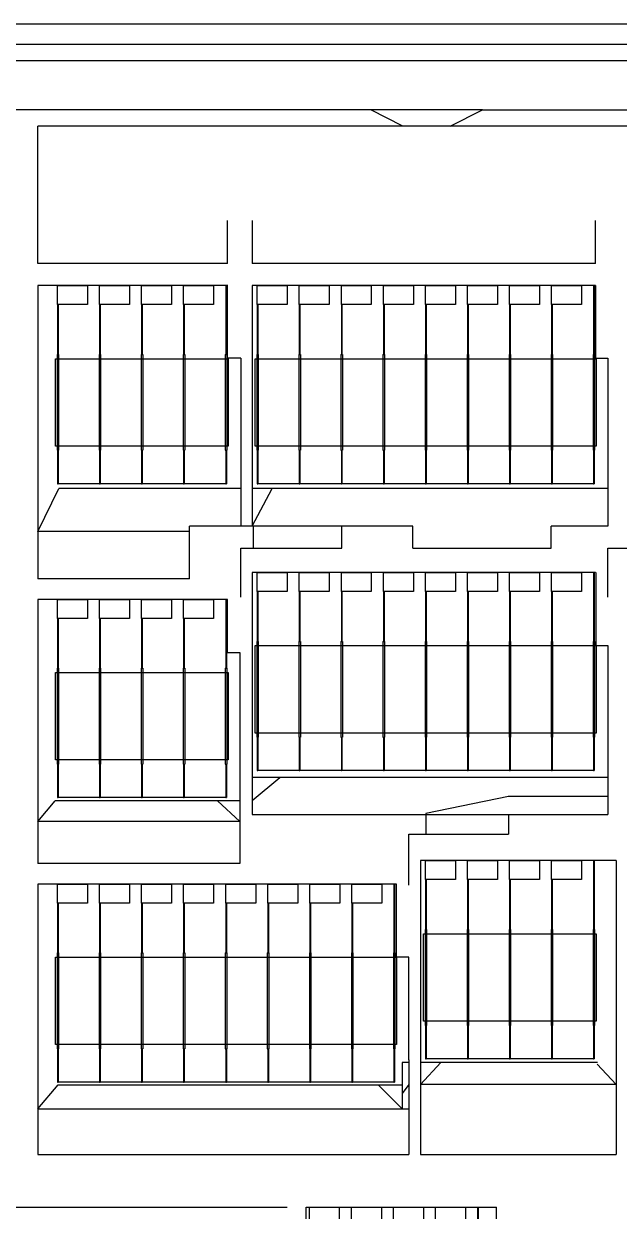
# Model space of a CAD drawing. Header units: millimetres. Extents: x -2 to 21000, y -2 to 14850.
# Drawn here: x 2413 to 2871, y 1829 to 2742 of the extents above; entities that cross this region are included whole.
import ezdxf

# ---------------------------------------------------------------- set-up
doc = ezdxf.new("R2010")
doc.units = ezdxf.units.MM
doc.layers.add('HOVED', color=31, linetype='Continuous')

msp = doc.modelspace()

# ---------------------------------------------------------------- linework, layer by layer
at = {"layer": 'HOVED'}
for p, q in [((2298.43, 2741.65), (3707.2, 2741.65)), ((2327.99, 2725.9), (3707.2, 2725.9)), ((2327.99, 2713.3), (3707.2, 2713.3)), ((2679.51, 2675.5), (2382.1, 2675.5)), ((2765.45, 2675.5), (2679.51, 2675.5)), ((2704.32, 2662.9), (2679.51, 2675.5)), ((2740.64, 2662.9), (2765.45, 2675.5)), ((2765.45, 2675.5), (3707.2, 2675.5)), ((2704.32, 2662.9), (2423.53, 2662.9)), ((2423.53, 2557.39), (2423.53, 2662.9)), ((2740.64, 2662.9), (2704.32, 2662.9)), ((3008.12, 2662.9), (2740.64, 2662.9)), ((2569.52, 2557.39), (2569.52, 2590.46)), ((2588.42, 2590.46), (2588.42, 2557.39)), ((2852.45, 2557.39), (2852.45, 2590.46)), ((2569.52, 2557.39), (2423.53, 2557.39)), ((2852.45, 2557.39), (2588.42, 2557.39)), ((2423.53, 2540.41), (2423.53, 2314.99)), ((2569.62, 2540.41), (2423.53, 2540.41)), ((2568.03, 2540.41), (2568.03, 2487.49)), ((2568.03, 2540.41), (2568.54, 2540.41)), ((2568.54, 2540.41), (2568.54, 2487.49)), ((2569.52, 2484.69), (2569.52, 2540.41)), ((2852.45, 2540.41), (2588.42, 2540.41)), ((2588.42, 2540.41), (2588.42, 2355.58)), ((2850.84, 2540.41), (2850.84, 2487.49)), ((2850.84, 2540.41), (2851.35, 2540.41)), ((2851.35, 2540.41), (2851.35, 2487.49)), ((2852.45, 2540.41), (2852.42, 2484.69)), ((2438.76, 2525.8), (2438.76, 2487.49)), ((2438.76, 2525.8), (2439.26, 2525.8)), ((2439.26, 2525.8), (2439.26, 2487.49)), ((2471.08, 2525.8), (2471.08, 2487.49)), ((2471.08, 2525.8), (2471.58, 2525.8)), ((2471.58, 2525.8), (2471.58, 2487.49)), ((2503.4, 2525.8), (2503.4, 2487.49)), ((2503.4, 2525.8), (2503.9, 2525.8)), ((2503.9, 2525.8), (2503.9, 2487.49)), ((2535.72, 2525.8), (2535.72, 2487.49)), ((2535.72, 2525.8), (2536.22, 2525.8)), ((2536.22, 2525.8), (2536.22, 2487.49)), ((2592.29, 2525.8), (2592.29, 2487.49)), ((2592.29, 2525.8), (2592.79, 2525.8)), ((2592.79, 2525.8), (2592.79, 2487.49)), ((2624.61, 2525.8), (2624.61, 2487.49)), ((2624.61, 2525.8), (2625.11, 2525.8)), ((2625.11, 2525.8), (2625.11, 2487.49)), ((2656.93, 2525.8), (2656.93, 2487.49)), ((2656.93, 2525.8), (2657.43, 2525.8)), ((2657.43, 2525.8), (2657.43, 2487.49)), ((2689.25, 2525.8), (2689.25, 2487.49)), ((2689.25, 2525.8), (2689.75, 2525.8)), ((2689.75, 2525.8), (2689.75, 2487.49)), ((2721.57, 2525.8), (2721.57, 2487.49)), ((2721.57, 2525.8), (2722.07, 2525.8)), ((2722.07, 2525.8), (2722.07, 2487.49)), ((2753.88, 2525.8), (2753.88, 2487.49)), ((2753.88, 2525.8), (2754.39, 2525.8)), ((2754.39, 2525.8), (2754.39, 2487.49)), ((2786.2, 2525.8), (2786.2, 2487.49)), ((2786.2, 2525.8), (2786.71, 2525.8)), ((2786.71, 2525.8), (2786.71, 2487.49)), ((2818.52, 2525.8), (2818.52, 2487.49)), ((2818.52, 2525.8), (2819.03, 2525.8)), ((2819.03, 2525.8), (2819.03, 2487.49)), ((2438.44, 2487.49), (2439.58, 2487.49)), ((2438.44, 2487.49), (2438.44, 2413.78)), ((2439.58, 2487.49), (2439.58, 2413.78)), ((2470.76, 2487.49), (2471.9, 2487.49)), ((2470.76, 2487.49), (2471.9, 2487.49)), ((2470.76, 2487.49), (2470.76, 2413.78)), ((2471.9, 2487.49), (2471.9, 2413.78)), ((2503.08, 2487.49), (2504.22, 2487.49)), ((2503.08, 2487.49), (2504.22, 2487.49)), ((2503.08, 2487.49), (2503.08, 2413.78)), ((2504.22, 2487.49), (2504.22, 2413.78)), ((2535.4, 2487.49), (2536.53, 2487.49)), ((2535.4, 2487.49), (2536.53, 2487.49)), ((2535.4, 2487.49), (2535.4, 2413.78)), ((2536.53, 2487.49), (2536.53, 2413.78)), ((2567.72, 2487.49), (2568.85, 2487.49)), ((2567.72, 2487.49), (2567.72, 2413.78)), ((2568.85, 2487.49), (2568.85, 2413.78)), ((2579.72, 2484.69), (2569.52, 2484.69)), ((2579.72, 2484.69), (2579.72, 2355.58)), ((2591.97, 2487.49), (2593.11, 2487.49)), ((2591.97, 2487.49), (2591.97, 2413.78)), ((2593.11, 2487.49), (2593.11, 2413.78)), ((2624.29, 2487.49), (2624.29, 2413.78)), ((2624.29, 2487.49), (2625.43, 2487.49)), ((2625.43, 2487.49), (2625.43, 2413.78)), ((2656.61, 2487.49), (2657.75, 2487.49)), ((2656.61, 2487.49), (2656.61, 2413.78)), ((2657.75, 2487.49), (2657.75, 2413.78)), ((2688.93, 2487.49), (2690.07, 2487.49)), ((2688.93, 2487.49), (2688.93, 2413.78)), ((2690.07, 2487.49), (2690.07, 2413.78)), ((2721.25, 2487.49), (2722.38, 2487.49)), ((2721.25, 2487.49), (2721.25, 2413.78)), ((2722.38, 2487.49), (2722.38, 2413.78)), ((2753.57, 2487.49), (2754.7, 2487.49)), ((2753.57, 2487.49), (2754.7, 2487.49)), ((2753.57, 2487.49), (2753.57, 2413.78)), ((2754.7, 2487.49), (2754.7, 2413.78)), ((2785.89, 2487.49), (2787.02, 2487.49)), ((2785.89, 2487.49), (2787.02, 2487.49)), ((2785.89, 2487.49), (2785.89, 2413.78)), ((2787.02, 2487.49), (2787.02, 2413.78)), ((2818.21, 2487.49), (2819.34, 2487.49)), ((2818.21, 2487.49), (2819.34, 2487.49)), ((2818.21, 2487.49), (2818.21, 2413.78)), ((2819.34, 2487.49), (2819.34, 2413.78)), ((2850.53, 2487.49), (2851.66, 2487.49)), ((2850.53, 2487.49), (2850.53, 2413.78)), ((2851.66, 2487.49), (2851.66, 2413.78)), ((2852.42, 2484.69), (2861.9, 2484.69)), ((2861.9, 2484.69), (2861.9, 2355.58)), ((2438.44, 2413.78), (2439.58, 2413.78)), ((2438.76, 2413.78), (2438.76, 2388.14)), ((2439.26, 2413.78), (2439.26, 2388.14)), ((2470.76, 2413.78), (2471.9, 2413.78)), ((2470.76, 2413.78), (2471.9, 2413.78)), ((2471.08, 2413.78), (2471.08, 2388.14)), ((2471.58, 2413.78), (2471.58, 2388.14)), ((2503.08, 2413.78), (2504.22, 2413.78)), ((2503.08, 2413.78), (2504.22, 2413.78)), ((2503.4, 2413.78), (2503.4, 2388.14)), ((2503.9, 2413.78), (2503.9, 2388.14)), ((2535.4, 2413.78), (2536.53, 2413.78)), ((2535.4, 2413.78), (2536.53, 2413.78)), ((2535.72, 2413.78), (2535.72, 2388.14)), ((2536.22, 2413.78), (2536.22, 2388.14)), ((2567.72, 2413.78), (2568.85, 2413.78)), ((2568.03, 2413.78), (2568.03, 2388.14)), ((2568.54, 2413.78), (2568.54, 2388.14)), ((2591.97, 2413.78), (2593.11, 2413.78)), ((2592.29, 2413.78), (2592.29, 2388.14)), ((2592.79, 2413.78), (2592.79, 2388.14)), ((2624.29, 2413.78), (2625.43, 2413.78)), ((2624.61, 2413.78), (2624.61, 2388.14)), ((2625.11, 2413.78), (2625.11, 2388.14)), ((2656.61, 2413.78), (2657.75, 2413.78)), ((2656.93, 2413.78), (2656.93, 2388.14)), ((2657.43, 2413.78), (2657.43, 2388.14)), ((2688.93, 2413.78), (2690.07, 2413.78)), ((2689.25, 2413.78), (2689.25, 2388.14)), ((2689.75, 2413.78), (2689.75, 2388.14)), ((2721.25, 2413.78), (2722.38, 2413.78)), ((2721.57, 2413.78), (2721.57, 2388.14)), ((2722.07, 2413.78), (2722.07, 2388.14)), ((2753.57, 2413.78), (2754.7, 2413.78)), ((2753.57, 2413.78), (2754.7, 2413.78)), ((2753.88, 2413.78), (2753.88, 2388.14)), ((2754.39, 2413.78), (2754.39, 2388.14)), ((2785.89, 2413.78), (2787.02, 2413.78)), ((2785.89, 2413.78), (2787.02, 2413.78)), ((2786.2, 2413.78), (2786.2, 2388.14)), ((2786.71, 2413.78), (2786.71, 2388.14)), ((2818.21, 2413.78), (2819.34, 2413.78)), ((2818.21, 2413.78), (2819.34, 2413.78)), ((2818.52, 2413.78), (2818.52, 2388.14)), ((2819.03, 2413.78), (2819.03, 2388.14)), ((2850.53, 2413.78), (2851.66, 2413.78)), ((2850.84, 2413.78), (2850.84, 2388.14)), ((2851.35, 2413.78), (2851.35, 2388.14)), ((2423.53, 2351.39), (2439.87, 2384.53)), ((2568.54, 2388.14), (2438.76, 2388.14)), ((2438.76, 2388.14), (2439.26, 2388.14)), ((2579.72, 2384.53), (2439.87, 2384.53)), ((2471.08, 2388.14), (2471.58, 2388.14)), ((2503.4, 2388.14), (2503.9, 2388.14)), ((2535.72, 2388.14), (2536.22, 2388.14)), ((2568.03, 2388.14), (2568.54, 2388.14)), ((2861.9, 2384.53), (2588.42, 2384.53)), ((2588.42, 2355.58), (2603.66, 2384.53)), ((2851.35, 2388.14), (2592.29, 2388.14)), ((2592.29, 2388.14), (2592.79, 2388.14)), ((2624.61, 2388.14), (2625.11, 2388.14)), ((2656.93, 2388.14), (2657.43, 2388.14)), ((2689.25, 2388.14), (2689.75, 2388.14)), ((2721.57, 2388.14), (2722.07, 2388.14)), ((2753.88, 2388.14), (2754.39, 2388.14)), ((2786.2, 2388.14), (2786.71, 2388.14)), ((2818.52, 2388.14), (2819.03, 2388.14)), ((2850.84, 2388.14), (2851.35, 2388.14)), ((2711.93, 2355.58), (2540.18, 2355.58)), ((2540.18, 2314.99), (2540.18, 2355.58)), ((2657.31, 2355.58), (2588.91, 2355.58)), ((2589.17, 2355.58), (2589.17, 2338.7)), ((2657.31, 2349.24), (2657.31, 2355.58)), ((2657.31, 2338.7), (2657.31, 2355.58)), ((2711.93, 2338.7), (2711.93, 2355.58)), ((2818.14, 2338.7), (2818.14, 2355.58)), ((2861.9, 2355.58), (2818.14, 2355.58)), ((2540.18, 2351.39), (2423.53, 2351.39)), ((2579.72, 2300.95), (2579.72, 2338.7)), ((2579.72, 2338.7), (2657.31, 2338.7)), ((2711.93, 2338.7), (2818.14, 2338.7)), ((2861.9, 2338.7), (2939.48, 2338.7)), ((2861.9, 2300.95), (2861.9, 2338.7)), ((2588.31, 2319.85), (2588.31, 2133.97)), ((2852.45, 2319.85), (2588.31, 2319.85)), ((2850.84, 2319.85), (2850.84, 2266.93)), ((2850.84, 2319.85), (2851.35, 2319.85)), ((2851.35, 2319.85), (2851.35, 2266.93)), ((2852.83, 2263.65), (2852.83, 2319.85)), ((2540.18, 2314.99), (2423.53, 2314.99)), ((2433.59, 2314.99), (2423.53, 2314.99)), ((2592.29, 2305.23), (2592.29, 2266.93)), ((2592.29, 2305.23), (2592.79, 2305.23)), ((2592.79, 2305.23), (2592.79, 2266.93)), ((2624.61, 2305.23), (2624.61, 2266.93)), ((2624.61, 2305.23), (2625.11, 2305.23)), ((2625.11, 2305.23), (2625.11, 2266.93)), ((2656.93, 2305.23), (2656.93, 2266.93)), ((2656.93, 2305.23), (2657.43, 2305.23)), ((2657.43, 2305.23), (2657.43, 2266.93)), ((2689.25, 2305.23), (2689.25, 2266.93)), ((2689.25, 2305.23), (2689.75, 2305.23)), ((2689.75, 2305.23), (2689.75, 2266.93)), ((2721.57, 2305.23), (2721.57, 2266.93)), ((2721.57, 2305.23), (2722.07, 2305.23)), ((2722.07, 2305.23), (2722.07, 2266.93)), ((2753.89, 2305.23), (2753.89, 2266.93)), ((2753.89, 2305.23), (2754.39, 2305.23)), ((2754.39, 2305.23), (2754.39, 2266.93)), ((2786.2, 2305.23), (2786.2, 2266.93)), ((2786.2, 2305.23), (2786.71, 2305.23)), ((2786.71, 2305.23), (2786.71, 2266.93)), ((2818.52, 2305.23), (2818.52, 2266.93)), ((2818.52, 2305.23), (2819.03, 2305.23)), ((2819.03, 2305.23), (2819.03, 2266.93)), ((2423.53, 2299.24), (2423.53, 2096.17)), ((2569.41, 2299.24), (2423.53, 2299.24)), ((2568.03, 2299.24), (2568.54, 2299.24)), ((2568.03, 2299.24), (2568.03, 2246.32)), ((2568.54, 2299.24), (2568.54, 2246.32)), ((2569.41, 2258.4), (2569.41, 2299.24)), ((2438.76, 2284.62), (2439.26, 2284.62)), ((2438.76, 2284.62), (2438.76, 2246.32)), ((2439.26, 2284.62), (2439.26, 2246.32)), ((2471.08, 2284.62), (2471.58, 2284.62)), ((2471.08, 2284.62), (2471.08, 2246.32)), ((2471.58, 2284.62), (2471.58, 2246.32)), ((2503.4, 2284.62), (2503.9, 2284.62)), ((2503.4, 2284.62), (2503.4, 2246.32)), ((2503.9, 2284.62), (2503.9, 2246.32)), ((2535.72, 2284.62), (2536.22, 2284.62)), ((2535.72, 2284.62), (2535.72, 2246.32)), ((2536.22, 2284.62), (2536.22, 2246.32)), ((2591.98, 2266.93), (2591.98, 2193.22)), ((2591.98, 2266.93), (2593.11, 2266.93)), ((2593.11, 2266.93), (2593.11, 2193.22)), ((2624.29, 2266.93), (2624.29, 2193.22)), ((2624.29, 2266.93), (2625.43, 2266.93)), ((2625.43, 2266.93), (2625.43, 2193.22)), ((2656.61, 2266.93), (2656.61, 2193.22)), ((2656.61, 2266.93), (2657.75, 2266.93)), ((2657.75, 2266.93), (2657.75, 2193.22)), ((2688.93, 2266.93), (2688.93, 2193.22)), ((2688.93, 2266.93), (2690.07, 2266.93)), ((2690.07, 2266.93), (2690.07, 2193.22)), ((2721.25, 2266.93), (2721.25, 2193.22)), ((2721.25, 2266.93), (2722.39, 2266.93)), ((2722.39, 2266.93), (2722.39, 2193.22)), ((2753.57, 2266.93), (2753.57, 2193.22)), ((2753.57, 2266.93), (2754.7, 2266.93)), ((2753.57, 2266.93), (2754.7, 2266.93)), ((2754.7, 2266.93), (2754.7, 2193.22)), ((2785.89, 2266.93), (2785.89, 2193.22)), ((2785.89, 2266.93), (2787.02, 2266.93)), ((2785.89, 2266.93), (2787.02, 2266.93)), ((2787.02, 2266.93), (2787.02, 2193.22)), ((2818.21, 2266.93), (2818.21, 2193.22)), ((2818.21, 2266.93), (2819.34, 2266.93)), ((2818.21, 2266.93), (2819.34, 2266.93)), ((2819.34, 2266.93), (2819.34, 2193.22)), ((2850.53, 2266.93), (2850.53, 2193.22)), ((2850.53, 2266.93), (2851.66, 2266.93)), ((2851.66, 2266.93), (2851.66, 2193.22)), ((2852.45, 2263.65), (2861.79, 2263.65)), ((2861.79, 2263.65), (2861.79, 2133.97)), ((2569.41, 2258.4), (2578.86, 2258.4)), ((2578.97, 2258.4), (2578.97, 2096.17)), ((2438.44, 2246.32), (2438.44, 2172.61)), ((2438.44, 2246.32), (2439.58, 2246.32)), ((2439.58, 2246.32), (2439.58, 2172.61)), ((2470.76, 2246.32), (2470.76, 2172.61)), ((2470.76, 2246.32), (2471.9, 2246.32)), ((2470.76, 2246.32), (2471.9, 2246.32)), ((2471.9, 2246.32), (2471.9, 2172.61)), ((2503.08, 2246.32), (2503.08, 2172.61)), ((2503.08, 2246.32), (2504.22, 2246.32)), ((2503.08, 2246.32), (2504.22, 2246.32)), ((2504.22, 2246.32), (2504.22, 2172.61)), ((2535.4, 2246.32), (2535.4, 2172.61)), ((2535.4, 2246.32), (2536.53, 2246.32)), ((2535.4, 2246.32), (2536.53, 2246.32)), ((2536.53, 2246.32), (2536.53, 2172.61)), ((2567.72, 2246.32), (2567.72, 2172.61)), ((2567.72, 2246.32), (2568.85, 2246.32)), ((2568.85, 2246.32), (2568.85, 2172.61)), ((2437.28, 2175.89), (2437.28, 2243.04)), ((2437.28, 2243.04), (2570.02, 2243.04)), ((2570.02, 2243.04), (2570.02, 2175.89)), ((2591.98, 2193.22), (2593.11, 2193.22)), ((2592.29, 2193.22), (2592.29, 2167.57)), ((2592.79, 2193.22), (2592.79, 2167.57)), ((2624.29, 2193.22), (2625.43, 2193.22)), ((2624.61, 2193.22), (2624.61, 2167.57)), ((2625.11, 2193.22), (2625.11, 2167.57)), ((2656.61, 2193.22), (2657.75, 2193.22)), ((2656.93, 2193.22), (2656.93, 2167.57)), ((2657.43, 2193.22), (2657.43, 2167.57)), ((2688.93, 2193.22), (2690.07, 2193.22)), ((2689.25, 2193.22), (2689.25, 2167.57)), ((2689.75, 2193.22), (2689.75, 2167.57)), ((2721.25, 2193.22), (2722.39, 2193.22)), ((2721.57, 2193.22), (2721.57, 2167.57)), ((2722.07, 2193.22), (2722.07, 2167.57)), ((2753.57, 2193.22), (2754.7, 2193.22)), ((2753.57, 2193.22), (2754.7, 2193.22)), ((2753.89, 2193.22), (2753.89, 2167.57)), ((2754.39, 2193.22), (2754.39, 2167.57)), ((2785.89, 2193.22), (2787.02, 2193.22)), ((2785.89, 2193.22), (2787.02, 2193.22)), ((2786.2, 2193.22), (2786.2, 2167.57)), ((2786.71, 2193.22), (2786.71, 2167.57)), ((2818.21, 2193.22), (2819.34, 2193.22)), ((2818.21, 2193.22), (2819.34, 2193.22)), ((2818.52, 2193.22), (2818.52, 2167.57)), ((2819.03, 2193.22), (2819.03, 2167.57)), ((2850.53, 2193.22), (2851.66, 2193.22)), ((2850.84, 2193.22), (2850.84, 2167.57)), ((2851.35, 2193.22), (2851.35, 2167.57)), ((2570.02, 2175.89), (2437.28, 2175.89)), ((2438.44, 2172.61), (2439.58, 2172.61)), ((2438.76, 2172.61), (2438.76, 2146.97)), ((2439.26, 2172.61), (2439.26, 2146.97)), ((2470.76, 2172.61), (2471.9, 2172.61)), ((2470.76, 2172.61), (2471.9, 2172.61)), ((2471.08, 2172.61), (2471.08, 2146.97)), ((2471.58, 2172.61), (2471.58, 2146.97)), ((2503.08, 2172.61), (2504.22, 2172.61)), ((2503.08, 2172.61), (2504.22, 2172.61)), ((2503.4, 2172.61), (2503.4, 2146.97)), ((2503.9, 2172.61), (2503.9, 2146.97)), ((2535.4, 2172.61), (2536.53, 2172.61)), ((2535.4, 2172.61), (2536.53, 2172.61)), ((2535.72, 2172.61), (2535.72, 2146.97)), ((2536.22, 2172.61), (2536.22, 2146.97)), ((2567.72, 2172.61), (2568.85, 2172.61)), ((2568.03, 2172.61), (2568.03, 2146.97)), ((2568.54, 2172.61), (2568.54, 2146.97)), ((2851.35, 2167.57), (2592.29, 2167.57)), ((2592.29, 2167.57), (2592.79, 2167.57)), ((2624.61, 2167.57), (2625.11, 2167.57)), ((2656.93, 2167.57), (2657.43, 2167.57)), ((2689.25, 2167.57), (2689.75, 2167.57)), ((2721.57, 2167.57), (2722.07, 2167.57)), ((2753.89, 2167.57), (2754.39, 2167.57)), ((2786.2, 2167.57), (2786.71, 2167.57)), ((2818.52, 2167.57), (2819.03, 2167.57)), ((2850.84, 2167.57), (2851.35, 2167.57)), ((2861.79, 2162.19), (2588.31, 2162.19)), ((2588.31, 2144.58), (2609.59, 2162.19)), ((2568.54, 2146.97), (2438.76, 2146.97)), ((2438.76, 2146.97), (2439.26, 2146.97)), ((2471.08, 2146.97), (2471.58, 2146.97)), ((2503.4, 2146.97), (2503.9, 2146.97)), ((2535.72, 2146.97), (2536.22, 2146.97)), ((2568.03, 2146.97), (2568.54, 2146.97)), ((2785.32, 2147.75), (2721.81, 2134.65)), ((2861.79, 2147.7), (2785.27, 2147.7)), ((2423.53, 2128.38), (2437.01, 2144.36)), ((2578.97, 2144.36), (2437.01, 2144.36)), ((2561.72, 2144.36), (2578.97, 2128.38)), ((2578.97, 2128.38), (2423.53, 2128.38)), ((2588.31, 2133.97), (2861.79, 2133.97)), ((2721.81, 2134.65), (2721.81, 2118.68)), ((2785.32, 2133.97), (2785.32, 2118.68)), ((2708.73, 2118.68), (2785.32, 2118.68)), ((2708.73, 2079.55), (2708.73, 2118.68)), ((2578.97, 2096.17), (2423.53, 2096.17)), ((2717.69, 2098.45), (2717.69, 1872.61)), ((2868.2, 2098.45), (2717.69, 2098.45)), ((2850.84, 2098.45), (2851.35, 2098.45)), ((2850.84, 2098.45), (2850.84, 2045.53)), ((2851.35, 2098.45), (2851.35, 2045.53)), ((2868.2, 2098.45), (2868.2, 1872.61)), ((2721.57, 2083.83), (2722.07, 2083.83)), ((2721.57, 2083.83), (2721.57, 2045.53)), ((2722.07, 2083.83), (2722.07, 2045.53)), ((2753.89, 2083.83), (2754.39, 2083.83)), ((2753.89, 2083.83), (2753.89, 2045.53)), ((2754.39, 2083.83), (2754.39, 2045.53)), ((2786.2, 2083.83), (2786.71, 2083.83)), ((2786.2, 2083.83), (2786.2, 2045.53)), ((2786.71, 2083.83), (2786.71, 2045.53)), ((2818.52, 2083.83), (2819.03, 2083.83)), ((2818.52, 2083.83), (2818.52, 2045.53)), ((2819.03, 2083.83), (2819.03, 2045.53)), ((2423.53, 2080.42), (2423.53, 1872.61)), ((2699.3, 2080.42), (2423.53, 2080.42)), ((2697.31, 2080.42), (2697.31, 2027.5)), ((2697.31, 2080.42), (2697.81, 2080.42)), ((2697.81, 2080.42), (2697.81, 2027.5)), ((2699.3, 2024.23), (2699.3, 2080.42)), ((2438.76, 2065.81), (2438.76, 2027.5)), ((2438.76, 2065.81), (2439.26, 2065.81)), ((2439.26, 2065.81), (2439.26, 2027.5)), ((2471.08, 2065.81), (2471.08, 2027.5)), ((2471.08, 2065.81), (2471.58, 2065.81)), ((2471.58, 2065.81), (2471.58, 2027.5)), ((2503.4, 2065.81), (2503.4, 2027.5)), ((2503.4, 2065.81), (2503.9, 2065.81)), ((2503.9, 2065.81), (2503.9, 2027.5)), ((2535.72, 2065.81), (2535.72, 2027.5)), ((2535.72, 2065.81), (2536.22, 2065.81)), ((2536.22, 2065.81), (2536.22, 2027.5)), ((2568.03, 2065.81), (2568.03, 2027.5)), ((2568.03, 2065.81), (2568.54, 2065.81)), ((2568.54, 2065.81), (2568.54, 2027.5)), ((2600.35, 2065.81), (2600.35, 2027.5)), ((2600.35, 2065.81), (2600.86, 2065.81)), ((2600.86, 2065.81), (2600.86, 2027.5)), ((2632.67, 2065.81), (2632.67, 2027.5)), ((2632.67, 2065.81), (2633.18, 2065.81)), ((2633.18, 2065.81), (2633.18, 2027.5)), ((2664.99, 2065.81), (2664.99, 2027.5)), ((2664.99, 2065.81), (2665.5, 2065.81)), ((2665.5, 2065.81), (2665.5, 2027.5)), ((2721.25, 2045.53), (2721.25, 1971.82)), ((2721.25, 2045.53), (2722.39, 2045.53)), ((2722.39, 2045.53), (2722.39, 1971.82)), ((2753.57, 2045.53), (2753.57, 1971.82)), ((2753.57, 2045.53), (2754.7, 2045.53)), ((2753.57, 2045.53), (2754.7, 2045.53)), ((2754.7, 2045.53), (2754.7, 1971.82)), ((2785.89, 2045.53), (2785.89, 1971.82)), ((2785.89, 2045.53), (2787.02, 2045.53)), ((2785.89, 2045.53), (2787.02, 2045.53)), ((2787.02, 2045.53), (2787.02, 1971.82)), ((2818.21, 2045.53), (2818.21, 1971.82)), ((2818.21, 2045.53), (2819.34, 2045.53)), ((2818.21, 2045.53), (2819.34, 2045.53)), ((2819.34, 2045.53), (2819.34, 1971.82)), ((2850.53, 2045.53), (2850.53, 1971.82)), ((2850.53, 2045.53), (2851.66, 2045.53)), ((2851.66, 2045.53), (2851.66, 1971.82)), ((2438.44, 2027.5), (2439.58, 2027.5)), ((2438.44, 2027.5), (2438.44, 1953.79)), ((2439.58, 2027.5), (2439.58, 1953.79)), ((2470.76, 2027.5), (2470.76, 1953.79)), ((2470.76, 2027.5), (2471.9, 2027.5)), ((2471.9, 2027.5), (2471.9, 1953.79)), ((2503.08, 2027.5), (2503.08, 1953.79)), ((2503.08, 2027.5), (2504.22, 2027.5)), ((2504.22, 2027.5), (2504.22, 1953.79)), ((2535.4, 2027.5), (2535.4, 1953.79)), ((2535.4, 2027.5), (2536.53, 2027.5)), ((2536.53, 2027.5), (2536.53, 1953.79)), ((2567.72, 2027.5), (2567.72, 1953.79)), ((2567.72, 2027.5), (2568.85, 2027.5)), ((2568.85, 2027.5), (2568.85, 1953.79)), ((2600.04, 2027.5), (2600.04, 1953.79)), ((2600.04, 2027.5), (2601.17, 2027.5)), ((2600.04, 2027.5), (2601.17, 2027.5)), ((2601.17, 2027.5), (2601.17, 1953.79)), ((2632.36, 2027.5), (2632.36, 1953.79)), ((2632.36, 2027.5), (2633.49, 2027.5)), ((2632.36, 2027.5), (2633.49, 2027.5)), ((2633.49, 2027.5), (2633.49, 1953.79)), ((2664.68, 2027.5), (2664.68, 1953.79)), ((2664.68, 2027.5), (2665.81, 2027.5)), ((2664.68, 2027.5), (2665.81, 2027.5)), ((2665.81, 2027.5), (2665.81, 1953.79)), ((2697, 2027.5), (2697, 1953.79)), ((2697, 2027.5), (2698.13, 2027.5)), ((2698.13, 2027.5), (2698.13, 1953.79)), ((2708.73, 2024.23), (2699.3, 2024.23)), ((2708.73, 1945.27), (2708.73, 2024.23)), ((2721.25, 1971.82), (2722.39, 1971.82)), ((2721.57, 1971.82), (2721.57, 1946.17)), ((2722.07, 1971.82), (2722.07, 1946.17)), ((2753.57, 1971.82), (2754.7, 1971.82)), ((2753.57, 1971.82), (2754.7, 1971.82)), ((2753.89, 1971.82), (2753.89, 1946.17)), ((2754.39, 1971.82), (2754.39, 1946.17)), ((2785.89, 1971.82), (2787.02, 1971.82)), ((2785.89, 1971.82), (2787.02, 1971.82)), ((2786.2, 1971.82), (2786.2, 1946.17)), ((2786.71, 1971.82), (2786.71, 1946.17)), ((2818.21, 1971.82), (2819.34, 1971.82)), ((2818.21, 1971.82), (2819.34, 1971.82)), ((2818.52, 1971.82), (2818.52, 1946.17)), ((2819.03, 1971.82), (2819.03, 1946.17)), ((2850.53, 1971.82), (2851.66, 1971.82)), ((2850.84, 1971.82), (2850.84, 1946.17)), ((2851.35, 1971.82), (2851.35, 1946.17)), ((2438.44, 1953.79), (2439.58, 1953.79)), ((2438.76, 1953.79), (2438.76, 1928.15)), ((2439.26, 1953.79), (2439.26, 1928.15)), ((2470.76, 1953.79), (2471.9, 1953.79)), ((2471.08, 1953.79), (2471.08, 1928.15)), ((2471.58, 1953.79), (2471.58, 1928.15)), ((2503.08, 1953.79), (2504.22, 1953.79)), ((2503.4, 1953.79), (2503.4, 1928.15)), ((2503.9, 1953.79), (2503.9, 1928.15)), ((2535.4, 1953.79), (2536.53, 1953.79)), ((2535.72, 1953.79), (2535.72, 1928.15)), ((2536.22, 1953.79), (2536.22, 1928.15)), ((2567.72, 1953.79), (2568.85, 1953.79)), ((2568.03, 1953.79), (2568.03, 1928.15)), ((2568.54, 1953.79), (2568.54, 1928.15)), ((2600.04, 1953.79), (2601.17, 1953.79)), ((2600.04, 1953.79), (2601.17, 1953.79)), ((2600.35, 1953.79), (2600.35, 1928.15)), ((2600.86, 1953.79), (2600.86, 1928.15)), ((2632.36, 1953.79), (2633.49, 1953.79)), ((2632.36, 1953.79), (2633.49, 1953.79)), ((2632.67, 1953.79), (2632.67, 1928.15)), ((2633.18, 1953.79), (2633.18, 1928.15)), ((2664.68, 1953.79), (2665.81, 1953.79)), ((2664.68, 1953.79), (2665.81, 1953.79)), ((2664.99, 1953.79), (2664.99, 1928.15)), ((2665.5, 1953.79), (2665.5, 1928.15)), ((2697, 1953.79), (2698.13, 1953.79)), ((2697.31, 1953.79), (2697.31, 1928.15)), ((2697.81, 1953.79), (2697.81, 1928.15)), ((2708.73, 1945.27), (2708.73, 1872.61)), ((2721.57, 1946.17), (2722.07, 1946.17)), ((2851.35, 1946.17), (2721.57, 1946.17)), ((2753.89, 1946.17), (2754.39, 1946.17)), ((2786.2, 1946.17), (2786.71, 1946.17)), ((2818.52, 1946.17), (2819.03, 1946.17)), ((2850.84, 1946.17), (2851.35, 1946.17)), ((2708.73, 1943.38), (2703.74, 1943.38)), ((2703.74, 1943.38), (2703.74, 1907.6)), ((2733.39, 1943.31), (2717.69, 1926.37)), ((2853.78, 1943.31), (2717.8, 1943.31)), ((2853.68, 1942.04), (2868.2, 1926.37)), ((2423.53, 1907.6), (2439.22, 1926.2)), ((2697.81, 1928.15), (2438.76, 1928.15)), ((2438.76, 1928.15), (2439.26, 1928.15)), ((2439.22, 1926.2), (2703.74, 1926.2)), ((2471.08, 1928.15), (2471.58, 1928.15)), ((2503.4, 1928.15), (2503.9, 1928.15)), ((2535.72, 1928.15), (2536.22, 1928.15)), ((2568.03, 1928.15), (2568.54, 1928.15)), ((2600.35, 1928.15), (2600.86, 1928.15)), ((2632.67, 1928.15), (2633.18, 1928.15)), ((2664.99, 1928.15), (2665.5, 1928.15)), ((2703.74, 1907.6), (2685.24, 1926.2)), ((2697.31, 1928.15), (2697.81, 1928.15)), ((2708.73, 1926.37), (2703.74, 1919.41)), ((2868.2, 1926.37), (2717.69, 1926.37)), ((2423.53, 1907.6), (2708.95, 1907.6)), ((2423.53, 1872.61), (2708.73, 1872.61)), ((2717.69, 1872.61), (2868.2, 1872.61)), ((1945.46, 1831.99), (2615.17, 1831.99)), ((2629.88, 1831.99), (2776.19, 1831.99)), ((2629.88, 1653.51), (2629.88, 1831.99)), ((2761.6, 1832), (2761.6, 1779.07)), ((2761.6, 1832), (2762.11, 1832)), ((2762.11, 1832), (2762.11, 1779.07)), ((2776.19, 1743.86), (2776.19, 1831.99))]:
    msp.add_line(p, q, dxfattribs=at)
for points in [[(2461.82, 2525.8), (2438.76, 2525.8), (2438.76, 2540.41), (2461.82, 2540.41), (2461.82, 2525.8)], [(2494.14, 2525.8), (2471.08, 2525.8), (2471.08, 2540.41), (2494.14, 2540.41), (2494.14, 2525.8)], [(2526.45, 2525.8), (2503.4, 2525.8), (2503.4, 2540.41), (2526.45, 2540.41), (2526.45, 2525.8)], [(2558.77, 2525.8), (2535.72, 2525.8), (2535.72, 2540.41), (2558.77, 2540.41), (2558.77, 2525.8)], [(2615.35, 2525.8), (2592.29, 2525.8), (2592.29, 2540.41), (2615.35, 2540.41), (2615.35, 2525.8)], [(2647.67, 2525.8), (2624.61, 2525.8), (2624.61, 2540.41), (2647.67, 2540.41), (2647.67, 2525.8)], [(2679.99, 2525.8), (2656.93, 2525.8), (2656.93, 2540.41), (2679.99, 2540.41), (2679.99, 2525.8)], [(2712.3, 2525.8), (2689.25, 2525.8), (2689.25, 2540.41), (2712.3, 2540.41), (2712.3, 2525.8)], [(2744.62, 2525.8), (2721.57, 2525.8), (2721.57, 2540.41), (2744.62, 2540.41), (2744.62, 2525.8)], [(2776.94, 2525.8), (2753.88, 2525.8), (2753.88, 2540.41), (2776.94, 2540.41), (2776.94, 2525.8)], [(2809.26, 2525.8), (2786.2, 2525.8), (2786.2, 2540.41), (2809.26, 2540.41), (2809.26, 2525.8)], [(2841.58, 2525.8), (2818.52, 2525.8), (2818.52, 2540.41), (2841.58, 2540.41), (2841.58, 2525.8)], [(2615.35, 2305.23), (2592.29, 2305.23), (2592.29, 2319.85), (2615.35, 2319.85), (2615.35, 2305.23)], [(2647.67, 2305.23), (2624.61, 2305.23), (2624.61, 2319.85), (2647.67, 2319.85), (2647.67, 2305.23)], [(2679.99, 2305.23), (2656.93, 2305.23), (2656.93, 2319.85), (2679.99, 2319.85), (2679.99, 2305.23)], [(2712.31, 2305.23), (2689.25, 2305.23), (2689.25, 2319.85), (2712.31, 2319.85), (2712.31, 2305.23)], [(2744.62, 2305.23), (2721.57, 2305.23), (2721.57, 2319.85), (2744.62, 2319.85), (2744.62, 2305.23)], [(2776.94, 2305.23), (2753.89, 2305.23), (2753.89, 2319.85), (2776.94, 2319.85), (2776.94, 2305.23)], [(2809.26, 2305.23), (2786.2, 2305.23), (2786.2, 2319.85), (2809.26, 2319.85), (2809.26, 2305.23)], [(2841.58, 2305.23), (2818.52, 2305.23), (2818.52, 2319.85), (2841.58, 2319.85), (2841.58, 2305.23)], [(2461.82, 2284.62), (2438.76, 2284.62), (2438.76, 2299.24), (2461.82, 2299.24), (2461.82, 2284.62)], [(2494.14, 2284.62), (2471.08, 2284.62), (2471.08, 2299.24), (2494.14, 2299.24), (2494.14, 2284.62)], [(2526.45, 2284.62), (2503.4, 2284.62), (2503.4, 2299.24), (2526.45, 2299.24), (2526.45, 2284.62)], [(2558.77, 2284.62), (2535.72, 2284.62), (2535.72, 2299.24), (2558.77, 2299.24), (2558.77, 2284.62)], [(2744.62, 2083.83), (2721.57, 2083.83), (2721.57, 2098.45), (2744.62, 2098.45), (2744.62, 2083.83)], [(2776.94, 2083.83), (2753.89, 2083.83), (2753.89, 2098.45), (2776.94, 2098.45), (2776.94, 2083.83)], [(2809.26, 2083.83), (2786.2, 2083.83), (2786.2, 2098.45), (2809.26, 2098.45), (2809.26, 2083.83)], [(2841.58, 2083.83), (2818.52, 2083.83), (2818.52, 2098.45), (2841.58, 2098.45), (2841.58, 2083.83)], [(2461.82, 2065.81), (2438.76, 2065.81), (2438.76, 2080.42), (2461.82, 2080.42), (2461.82, 2065.81)], [(2494.14, 2065.81), (2471.08, 2065.81), (2471.08, 2080.42), (2494.14, 2080.42), (2494.14, 2065.81)], [(2526.45, 2065.81), (2503.4, 2065.81), (2503.4, 2080.42), (2526.45, 2080.42), (2526.45, 2065.81)], [(2558.77, 2065.81), (2535.72, 2065.81), (2535.72, 2080.42), (2558.77, 2080.42), (2558.77, 2065.81)], [(2591.09, 2065.81), (2568.03, 2065.81), (2568.03, 2080.42), (2591.09, 2080.42), (2591.09, 2065.81)], [(2623.41, 2065.81), (2600.35, 2065.81), (2600.35, 2080.42), (2623.41, 2080.42), (2623.41, 2065.81)], [(2655.73, 2065.81), (2632.67, 2065.81), (2632.67, 2080.42), (2655.73, 2080.42), (2655.73, 2065.81)], [(2688.05, 2065.81), (2664.99, 2065.81), (2664.99, 2080.42), (2688.05, 2080.42), (2688.05, 2065.81)], [(2655.38, 1817.38), (2632.33, 1817.38), (2632.33, 1831.99), (2655.38, 1831.99), (2655.38, 1817.38)], [(2687.7, 1817.38), (2664.65, 1817.38), (2664.65, 1831.99), (2687.7, 1831.99), (2687.7, 1817.38)], [(2720.02, 1817.38), (2696.96, 1817.38), (2696.96, 1831.99), (2720.02, 1831.99), (2720.02, 1817.38)], [(2752.34, 1817.38), (2729.28, 1817.38), (2729.28, 1831.99), (2752.34, 1831.99), (2752.34, 1817.38)]]:
    msp.add_lwpolyline(points, dxfattribs=at)
for points in [[(2570.02, 2417.06), (2437.28, 2417.06), (2437.28, 2484.22), (2570.02, 2484.22)], [(2852.83, 2417.06), (2590.81, 2417.06), (2590.81, 2484.22), (2852.83, 2484.22)], [(2852.83, 2196.49), (2590.81, 2196.49), (2590.81, 2263.65), (2852.83, 2263.65)], [(2852.83, 1975.09), (2720.09, 1975.09), (2720.09, 2042.25), (2852.83, 2042.25)], [(2699.3, 1957.07), (2437.28, 1957.07), (2437.28, 2024.23), (2699.3, 2024.23)]]:
    msp.add_lwpolyline(points, close=True, dxfattribs=at)

doc.saveas('drawing.dxf')
